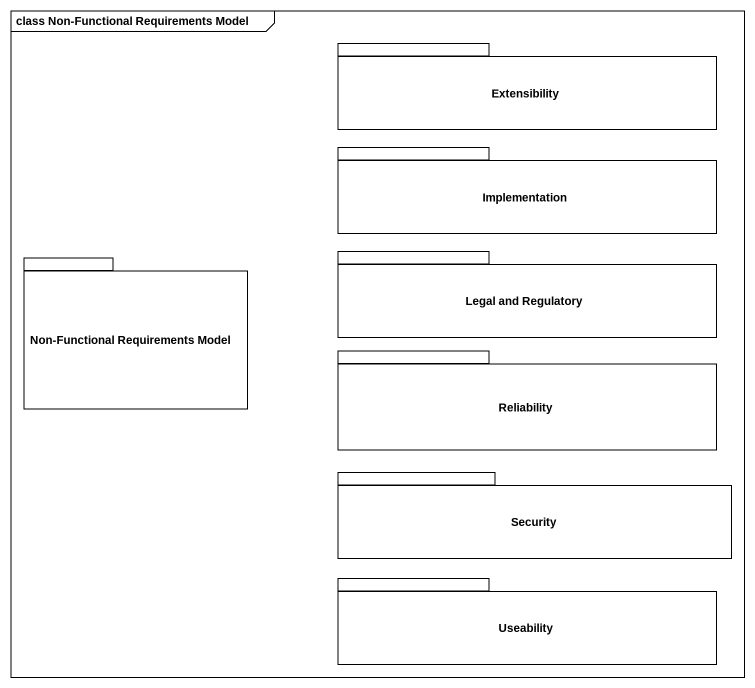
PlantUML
@startuml
mainframe class Non-Functional Requirements Model
package Extensibility {
}
package Implementation {
}
package "Non-Functional Requirements Model" as Non_Functional_Requirements {
}
package "Legal and Regulatory" as Legal_and_Regulatory {
}
package Reliability {
}
package Security {
}
package Useability {
}
@enduml
